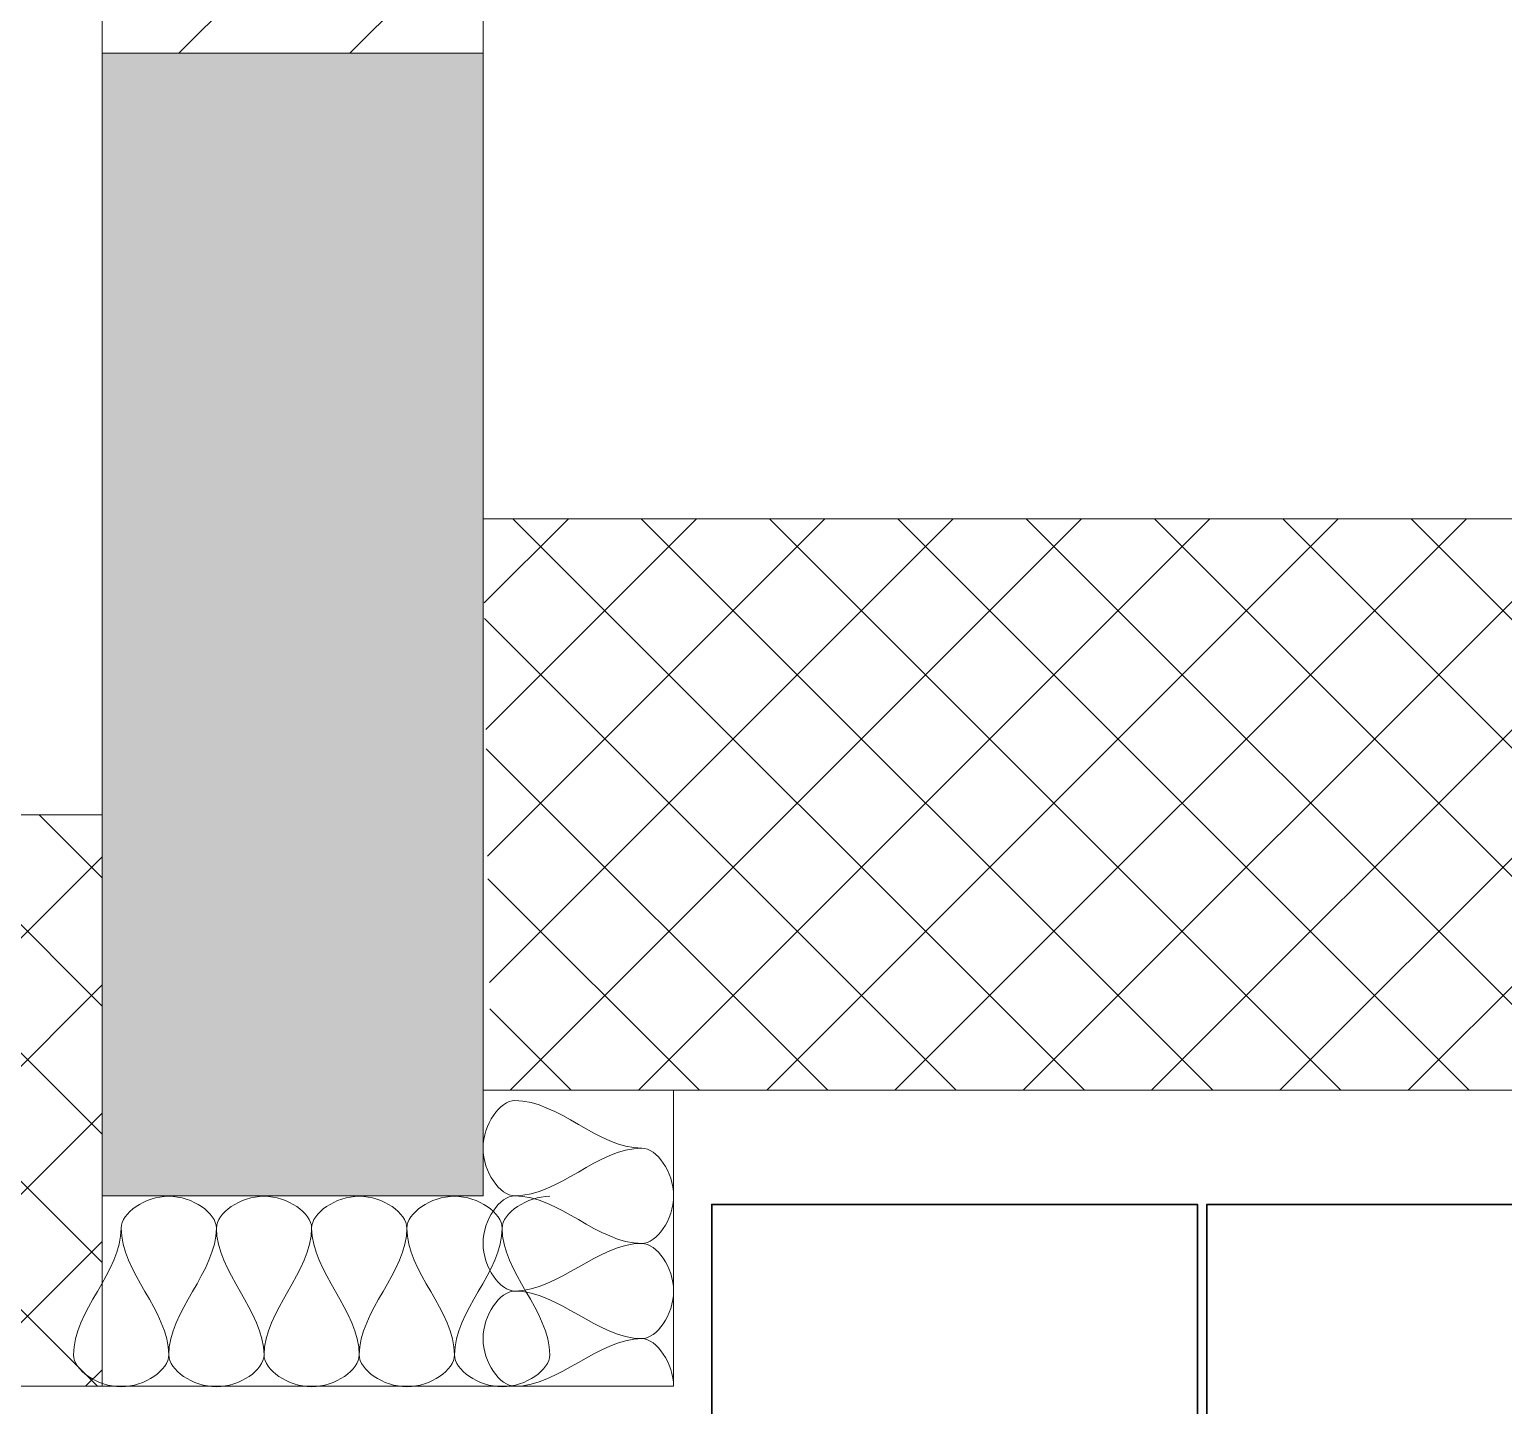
# Model space of a CAD drawing. Header units: millimetres. Extents: x -18512 to 101824, y -95768 to 52898.
# Drawn here: x 15750 to 16524, y -89162 to -88440 of the extents above; entities that cross this region are included whole.
import ezdxf

# ---------------------------------------------------------------- set-up
doc = ezdxf.new("R2010")
doc.units = ezdxf.units.MM
doc.header["$LTSCALE"] = 25
for name, color, linetype, lineweight in [('_FW_WALL_EXISTING', 150, 'Continuous', 25), ('A-DETL-INSL', 8, 'Continuous', 9), ('A-TILES', 43, 'Continuous', 30), ('I-WALL', 2, 'Continuous', 9), ('S-COLS', 6, 'Continuous', 9)]:
    doc.layers.add(name, color=color, linetype=linetype, lineweight=lineweight)
doc.layers.add('AR WALL HATCH', color=8, linetype='Continuous')
pattern_1 = [(45, (15109.02, -8529), (-33.67596, 33.67596), []), (135, (15109.02, -8529), (-33.67596, -33.67596), [])]

# ---------------------------------------------------------------- blocks, each defined once
blk = doc.blocks.new('landscap')
at = {"layer": 'A-TILES', "color": 9, "ltscale": 25}
for points in [[(-20183.72, -75821.23), (-20183.72, -76076.23), (-20783.72, -76076.23), (-20783.72, -75821.23)], [(-20183.72, -76081.23), (-20183.72, -76681.23), (-20783.72, -76681.23), (-20783.72, -76081.23)]]:
    blk.add_lwpolyline(points, close=True, dxfattribs=at)

msp = doc.modelspace()

# ---------------------------------------------------------------- hatches: boundary and pattern name
at = {"layer": 'AR WALL HATCH', "lineweight": 5, "ltscale": 25}
h = msp.add_hatch(dxfattribs=at)
h.set_pattern_fill('ANSI31', color=256, scale=20, style=0)
h.set_pattern_definition([(45, (15109.02, -8529), (-44.90128, 44.90128), [])])
h.paths.add_polyline_path([(15888.09, -85721.88), (15988.09, -85721.88), (15988.09, -88452.35), (15788.09, -88452.35), (15788.09, -85721.88)], flags=0)
h = msp.add_hatch(dxfattribs=at)
h.set_pattern_fill('ANSI37', color=256, scale=15, style=0)
h.set_pattern_definition(pattern_1)
h.paths.add_polyline_path([(16558.09, -88696.88), (16558.09, -88996.88), (15992.16, -88996.88), (15988.09, -88696.88), (16128.09, -88696.88), (16128.09, -88696.88), (16418.09, -88696.88), (16418.09, -88696.88)])
h.paths.add_polyline_path([(18858.09, -88696.88), (18858.09, -88996.88), (17258.09, -88996.88), (17258.09, -88696.88)])
h.paths.add_polyline_path([(20468.09, -88696.88), (20468.09, -88996.88), (19558.09, -88996.88), (19558.09, -88696.88)])
h.paths.add_polyline_path([(21888.89, -88696.88), (21888.89, -88996.88), (21768.09, -88996.88), (21768.09, -88696.88)])
h = msp.add_hatch(dxfattribs=at)
h.set_pattern_fill('ANSI37', color=256, scale=15, style=0)
h.set_pattern_definition(pattern_1)
h.paths.add_polyline_path([(15130.59, -89152.35), (15130.84, -88852.35), (15788.09, -88852.35), (15788.09, -89052.35), (15788.09, -89017.67), (15788.09, -89152.35)])
at = {"layer": 'S-COLS', "lineweight": 5}
msp.add_hatch(color=252, dxfattribs=at).paths.add_polyline_path([(15890.07, -88452.35), (15988.09, -88452.35), (15988.09, -89052.35), (15788.09, -89052.35), (15788.09, -88452.35)], flags=0)

# ---------------------------------------------------------------- linework, layer by layer
at = {"layer": 'A-DETL-INSL', "color": 1}
msp.add_lwpolyline([(15788.09, -89152.35), (16088.09, -89152.35), (16088.09, -88996.88)], dxfattribs=at)
at = {"layer": 'A-DETL-INSL'}
for points in [[(16004.76, -89052.35), (15996.9, -89052.35), (15979.28, -89027.35), (15996.9, -89002.35), (16004.76, -89002.35)], [(16004.76, -89002.35), (16027.67, -89002.35), (16048.52, -89027.35), (16071.43, -89027.35)], [(16071.43, -89027.35), (16048.52, -89027.35), (16027.67, -89052.35), (16004.76, -89052.35)], [(16071.43, -89077.35), (16079.28, -89077.35), (16096.9, -89052.35), (16079.28, -89027.35), (16071.43, -89027.35)], [(15798.09, -89069.26), (15798.09, -89061.4), (15823.09, -89043.78), (15848.09, -89061.4), (15848.09, -89069.26)], [(15848.09, -89069.26), (15848.09, -89061.4), (15873.09, -89043.78), (15898.09, -89061.4), (15898.09, -89069.26)], [(15898.09, -89069.26), (15898.09, -89061.4), (15923.09, -89043.78), (15948.09, -89061.4), (15948.09, -89069.26)], [(15948.09, -89069.26), (15948.09, -89061.4), (15973.09, -89043.78), (15998.09, -89061.4), (15998.09, -89069.26)], [(16004.76, -89102.35), (15996.9, -89102.35), (15979.28, -89077.35), (15996.9, -89052.35), (16004.76, -89052.35)], [(15998.09, -89069.26), (15998.09, -89061.4), (16011.31, -89052.59), (16023.09, -89052.59)], [(16004.76, -89052.35), (16027.67, -89052.35), (16048.52, -89077.35), (16071.43, -89077.35)], [(15798.09, -89069.26), (15798.09, -89092.17), (15773.09, -89113.02), (15773.09, -89135.93)], [(15823.09, -89135.93), (15823.09, -89113.02), (15798.09, -89092.17), (15798.09, -89069.26)], [(15848.09, -89069.26), (15848.09, -89092.17), (15823.09, -89113.02), (15823.09, -89135.93)], [(15873.09, -89135.93), (15873.09, -89113.02), (15848.09, -89092.17), (15848.09, -89069.26)], [(15898.09, -89069.26), (15898.09, -89092.17), (15873.09, -89113.02), (15873.09, -89135.93)], [(15923.09, -89135.93), (15923.09, -89113.02), (15898.09, -89092.17), (15898.09, -89069.26)], [(15948.09, -89069.26), (15948.09, -89092.17), (15923.09, -89113.02), (15923.09, -89135.93)], [(15973.09, -89135.93), (15973.09, -89113.02), (15948.09, -89092.17), (15948.09, -89069.26)], [(15998.09, -89069.26), (15998.09, -89092.17), (15973.09, -89113.02), (15973.09, -89135.93)], [(16023.09, -89135.93), (16023.09, -89113.02), (15998.09, -89092.17), (15998.09, -89069.26)], [(16071.43, -89077.35), (16048.52, -89077.35), (16027.67, -89102.35), (16004.76, -89102.35)], [(16071.43, -89127.35), (16079.28, -89127.35), (16096.9, -89102.35), (16079.28, -89077.35), (16071.43, -89077.35)], [(16004.76, -89152.35), (15996.9, -89152.35), (15979.28, -89127.35), (15996.9, -89102.35), (16004.76, -89102.35)], [(16004.76, -89102.35), (16027.67, -89102.35), (16048.52, -89127.35), (16071.43, -89127.35)], [(16071.43, -89127.35), (16048.52, -89127.35), (16027.67, -89152.35), (16004.76, -89152.35)], [(16088.09, -89152.35), (16088.09, -89140.57), (16079.28, -89127.35), (16071.43, -89127.35)], [(15773.09, -89135.93), (15773.09, -89143.78), (15798.09, -89161.4), (15823.09, -89143.78), (15823.09, -89135.93)], [(15823.09, -89135.93), (15823.09, -89143.78), (15848.09, -89161.4), (15873.09, -89143.78), (15873.09, -89135.93)], [(15873.09, -89135.93), (15873.09, -89143.78), (15898.09, -89161.4), (15923.09, -89143.78), (15923.09, -89135.93)], [(15923.09, -89135.93), (15923.09, -89143.78), (15948.09, -89161.4), (15973.09, -89143.78), (15973.09, -89135.93)], [(15973.09, -89135.93), (15973.09, -89143.78), (15998.09, -89161.4), (16023.09, -89143.78), (16023.09, -89135.93)]]:
    msp.add_open_spline(points, degree=3, dxfattribs=at)
at = {"layer": 'I-WALL'}
for p, q in [((15788.09, -85427.35), (15788.09, -89152.35)), ((15788.09, -88852.35), (15788.09, -85427.35)), ((15988.09, -88452.35), (15788.09, -88452.35)), ((16558.09, -88696.88), (15988.09, -88696.88)), ((15788.09, -88852.35), (15130.59, -88852.35)), ((16558.09, -88996.88), (15988.09, -88996.88)), ((15788.09, -89052.35), (15988.09, -89052.35)), ((15130.59, -89152.35), (15788.09, -89152.35))]:
    msp.add_line(p, q, dxfattribs=at)
msp.add_lwpolyline([(17298.09, -86277.35), (17298.09, -86197.35), (15988.09, -86197.35), (15988.09, -89052.35)], dxfattribs=at)
at = {"layer": 'S-COLS', "color": 8}
for p, q in [((15788.09, -88452.35), (15788.09, -89052.35)), ((15788.09, -88452.35), (15988.09, -88452.35)), ((15988.09, -88452.35), (15988.09, -89052.35)), ((15988.09, -89052.35), (15788.09, -89052.35))]:
    msp.add_line(p, q, dxfattribs=at)

# ---------------------------------------------------------------- block references
at = {"layer": '_FW_WALL_EXISTING', "xscale": -1, "rotation": 90}
msp.add_blockref('landscap', (-59713.14, -109840.6), dxfattribs=at)

doc.saveas('drawing.dxf')
